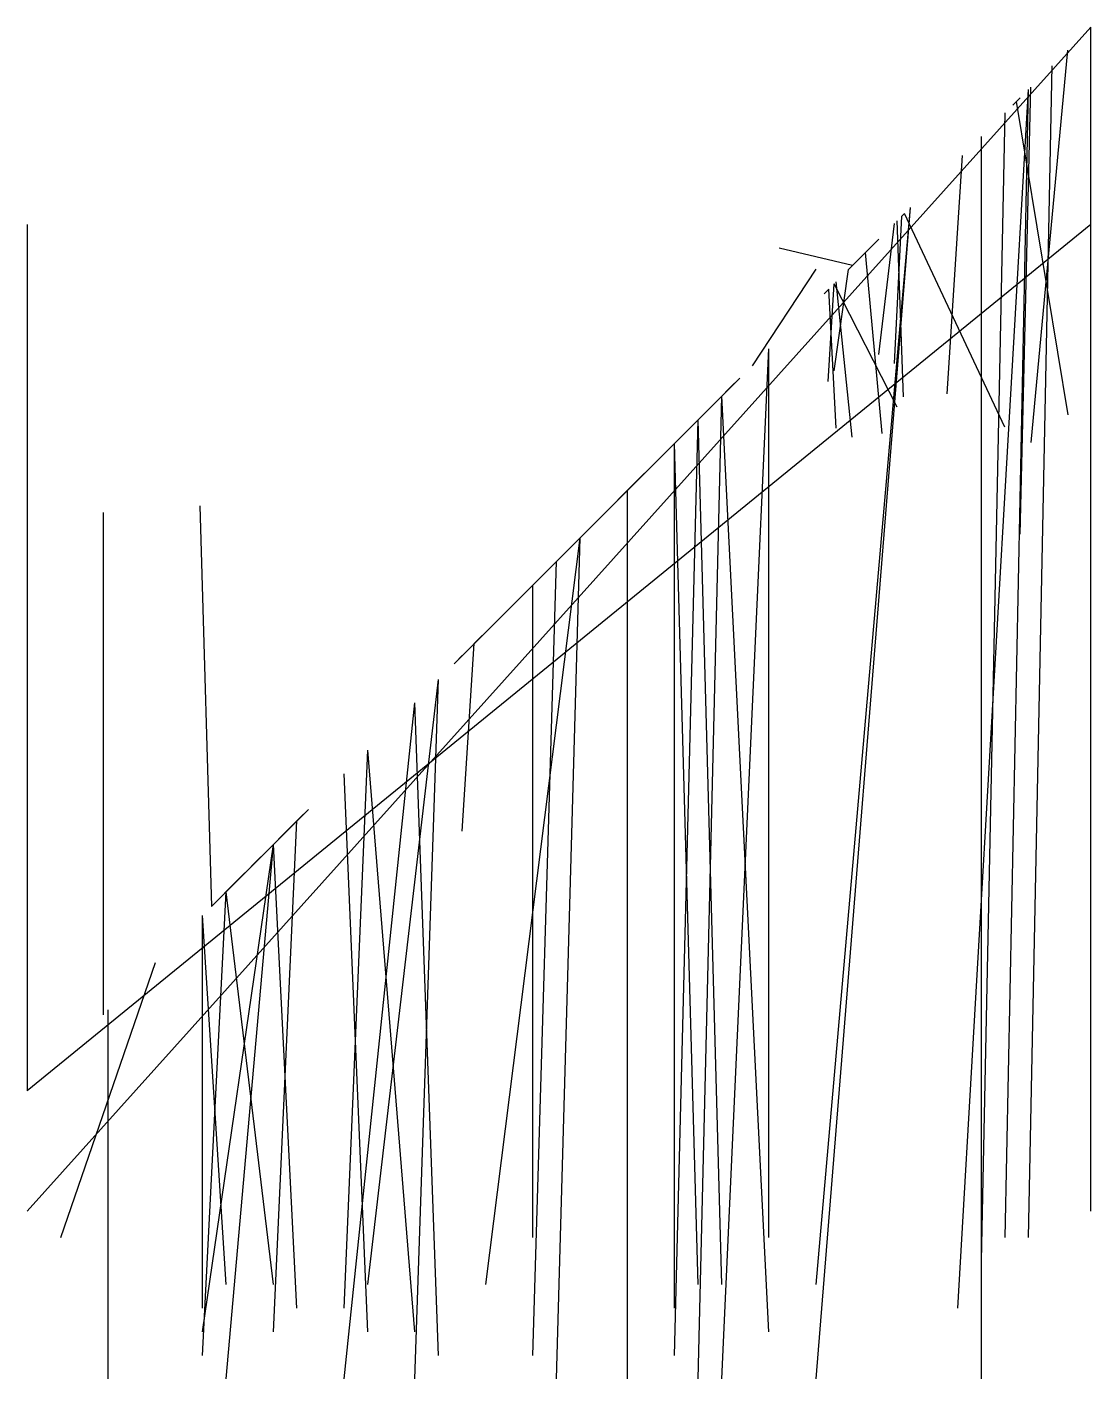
# Model space of a CAD drawing. Extents: x 151 to 689, y 6 to 689.
import ezdxf

# ---------------------------------------------------------------- set-up
doc = ezdxf.new("R2010")
doc.units = 0

msp = doc.modelspace()

# ---------------------------------------------------------------- linework, layer by layer
for p, q in [((151.37, 90.59), (688.87, 688.87)), ((688.87, 90.59), (688.87, 688.87)), ((658.65, 478.97), (677.24, 677.24)), ((657.37, 77.38), (669.3, 669.3)), ((621.6, 41.6), (657.37, 657.37)), ((645.45, 77.38), (657.37, 657.37)), ((653.12, 432.6), (658.43, 658.43)), ((633.53, 65.45), (645.45, 645.45)), ((633.53, 5.83), (633.53, 633.53)), ((616.17, 503.5), (623.91, 623.91)), ((550.06, 5.83), (597.75, 597.75)), ((550.06, 53.53), (597.75, 597.75)), ((645.38, 486.64), (594.7, 594.7)), ((151.37, 589.17), (151.37, 151.37)), ((688.87, 589.17), (151.37, 151.37)), ((581.65, 523.43), (589.61, 589.61)), ((594.1, 502.08), (591.04, 591.04)), ((531.31, 577.28), (568.48, 568.48)), ((549.89, 566.55), (517.7, 517.7)), ((568.15, 481.66), (560.19, 560.19)), ((556.11, 509.86), (559.17, 559.17)), ((591.04, 496.77), (559.17, 559.17)), ((502.36, 5.83), (526.21, 526.21)), ((526.21, 77.38), (526.21, 526.21)), ((490.44, 5.83), (502.36, 502.36)), ((526.21, 29.68), (502.36, 502.36)), ((478.52, 17.76), (490.44, 490.44)), ((502.36, 53.53), (490.44, 490.44)), ((490.44, 53.53), (478.52, 478.52)), ((478.52, 41.6), (478.52, 478.52)), ((454.67, 5.83), (454.67, 454.67)), ((189.83, 443.55), (189.83, 189.83)), ((383.13, 53.53), (430.82, 430.82)), ((418.9, 5.83), (430.82, 430.82)), ((406.97, 17.76), (418.9, 418.9)), ((406.97, 77.38), (406.97, 406.97)), ((323.51, 53.53), (359.28, 359.28)), ((347.36, 5.83), (359.28, 359.28)), ((311.58, 5.83), (347.36, 347.36)), ((359.28, 17.76), (347.36, 347.36)), ((311.58, 41.6), (323.51, 323.51)), ((347.36, 29.68), (323.51, 323.51)), ((323.51, 29.68), (311.58, 311.58)), ((275.81, 29.68), (287.74, 287.74)), ((240.04, 29.68), (275.81, 275.81)), ((251.97, 5.83), (275.81, 275.81)), ((287.74, 41.6), (275.81, 275.81)), ((240.04, 17.76), (251.97, 251.97)), ((275.81, 53.53), (251.97, 251.97)), ((251.97, 53.53), (240.04, 240.04)), ((240.04, 41.6), (240.04, 240.04)), ((168.5, 77.38), (216.19, 216.19)), ((192.35, 5.83), (192.35, 192.35))]:
    msp.add_line(p, q)
for points in [[(677.35, 492.96), (651.29, 651.29), (649.34, 649.34), (653.12, 653.12)], [(589.61, 518.83), (593.39, 593.39), (594.51, 594.51), (594.1, 594.1)], [(559.17, 515.17), (566.43, 566.43), (574.8, 574.8), (581.65, 581.65)], [(583.37, 483.49), (574.99, 574.99), (568.15, 568.15)], [(560.19, 486.26), (556.41, 556.41), (554.16, 554.16), (556.11, 556.11)], [(371.27, 282.53), (377.34, 377.34), (385.78, 385.78), (396.29, 396.29), (408.44, 408.44), (421.79, 421.79), (435.8, 435.8), (449.96, 449.96), (463.7, 463.7), (476.5, 476.5), (487.88, 487.88), (497.39, 497.39), (504.67, 504.67), (509.43, 509.43), (511.5, 511.5), (510.8, 510.8), (507.35, 507.35), (501.28, 501.28), (492.84, 492.84), (482.33, 482.33), (470.18, 470.18), (456.83, 456.83), (442.82, 442.82), (428.67, 428.67), (414.92, 414.92), (402.12, 402.12), (390.74, 390.74), (381.23, 381.23), (373.95, 373.95), (369.19, 369.19), (367.12, 367.12), (367.82, 367.82), (371.27, 371.27)], [(238.59, 446.95), (244.56, 244.56), (250.47, 250.47), (256.25, 256.25), (261.85, 261.85), (267.19, 267.19), (272.22, 272.22), (276.87, 276.87), (281.08, 281.08), (284.78, 284.78), (287.92, 287.92), (290.44, 290.44), (292.26, 292.26), (293.33, 293.33), (293.58, 293.58), (292.95, 292.95), (291.38, 291.38), (288.88, 288.88), (285.61, 285.61), (281.74, 281.74), (277.45, 277.45), (272.9, 272.9), (268.27, 268.27), (263.73, 263.73), (259.45, 259.45), (255.6, 255.6), (252.37, 252.37), (249.91, 249.91), (248.4, 248.4), (247.92, 247.92), (248.38, 248.38), (249.71, 249.71), (251.81, 251.81), (254.6, 254.6), (258, 258), (261.91, 261.91), (266.25, 266.25), (270.94, 270.94), (275.89, 275.89), (281.01, 281.01), (286.22, 286.22)]]:
    msp.add_lwpolyline(points)

doc.saveas('drawing.dxf')
